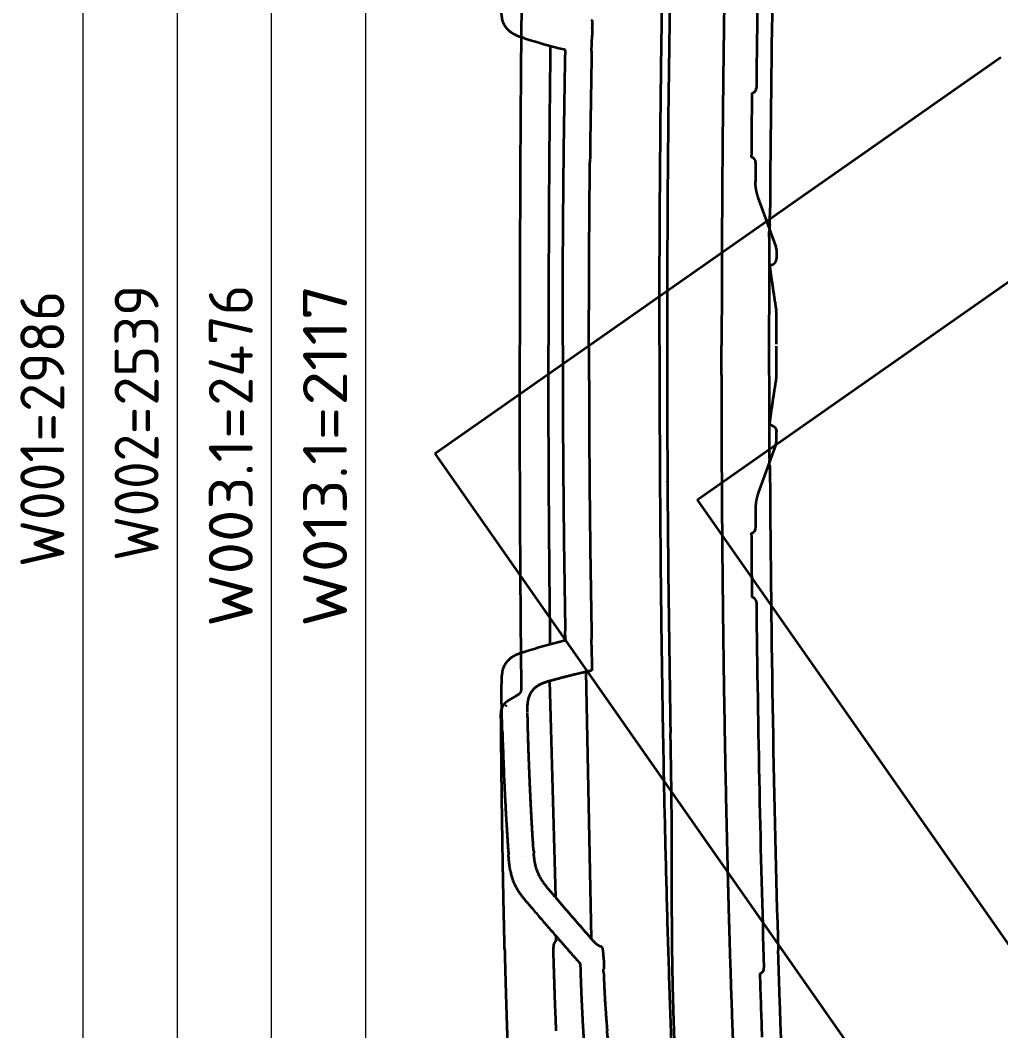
# Model space of a CAD drawing. Header units: millimetres. Extents: x 120 to 10915, y 515 to 8014.
# Drawn here: x 120 to 900, y 1625 to 2428 of the extents above; entities that cross this region are included whole.
import ezdxf
from ezdxf.enums import TextEntityAlignment as Align

# ---------------------------------------------------------------- set-up
doc = ezdxf.new("R2010")
doc.units = ezdxf.units.MM
doc.layers.get('0').update_dxf_attribs({"lineweight": 13})
for name, color, linetype, lineweight in [('201_Dimensions', 7, 'Continuous', 13), ('202_Information', 7, 'Continuous', 13), ('206_Cab_side_and_top_view', 7, 'Continuous', 13)]:
    doc.layers.add(name, color=color, linetype=linetype, lineweight=lineweight)
doc.styles.get("Standard").update_dxf_attribs({"font": 'isocp.shx'})

# ---------------------------------------------------------------- blocks, each defined once
blk = doc.blocks.new('PREL')
at = {"layer": '202_Information', "color": 1, "lineweight": 35}
for p, q in [((449.817673, -86.277543), (900.351297, 229.189497)), ((658.726945, -123.113884), (945.43016, 77.637869)), ((449.817673, -86.277543), (1310.182327, -1315.005609)), ((658.726945, -123.113884), (916.836341, -491.732304))]:
    blk.add_line(p, q, dxfattribs=at)
blk = doc.blocks.new('2485230_1')
at = {"layer": '206_Cab_side_and_top_view', "color": 3, "lineweight": 18}
for p, q in [((678.83, 155.65), (678.83, 153.41)), ((678.83, -155.65), (678.83, -153.41))]:
    blk.add_line(p, q, dxfattribs=at)
at = {"layer": '206_Cab_side_and_top_view', "color": 3, "lineweight": 35}
for p, q in [((721.28, 79), (707.31, 117.55)), ((721.82, 75.9), (721.79, 68.82)), ((717.77, 63.78), (716.42, 63.51)), ((717.77, -63.78), (716.42, -63.51)), ((721.82, -75.9), (721.79, -68.82)), ((721.28, -79), (707.31, -117.55))]:
    blk.add_line(p, q, dxfattribs=at)
for points in [[(702.26, 200.4, 0.000706), (701.78, 149.66)], [(705.23, 145.25, 0.000211), (705.12, 130.26)], [(721.68, 26.65, 0.000356), (721.66, 0.87)], [(721.66, -0.87, 0.000356), (721.68, -26.65)], [(705.12, -130.26, 0.000211), (705.23, -145.25)], [(701.78, -149.66, 0.000706), (702.26, -200.4)], [(708.54, -499.86, 0.001145), (710.22, -550.6)]]:
    blk.add_lwpolyline(points, format="xyb", dxfattribs=at)
for centre, radius, start, end in [((701.31, 204.8), 4.5, 282.19787, 359.34499), ((700.73, 145.29), 4.5, 359.54076, 76.49506), ((712.85, 75.94), 8.96, 359.70912, 19.97219), ((716.25, 26.66), 5.43, 359.91579, 9.00464), ((716.25, -26.66), 5.43, 350.99536, 0.08421), ((712.85, -75.94), 8.96, 340.02781, 0.29087), ((700.73, -145.29), 4.5, 283.50494, 0.45924), ((701.31, -204.8), 4.5, 0.65501, 77.80213), ((707.36, -495.52), 4.5, 285.13765, 1.80744)]:
    blk.add_arc(centre, radius, start, end, dxfattribs=at)
for centre, major_axis, start_param, end_param in [((754.87, -0.68), (-0.03, 959.83), 1.027672, 1.3551), ((754.87, 0.68), (-0.03, -959.83), 4.928085, 5.255514)]:
    blk.add_ellipse(centre, major_axis=major_axis, ratio=0.052325, start_param=start_param, end_param=end_param, dxfattribs=at)
for points, degree, knots in [([(702.41, 820.27), (700.43, 797.38), (698.69, 774.46), (697.12, 751.66), (693.7, 696.97), (690.95, 642.24), (689.52, 610.55), (686.56, 537.38), (684.28, 464.18), (683.17, 422.87), (681.07, 332), (679.65, 241.12), (679.07, 191.7), (678.5, 123.68), (678.24, 55.64), (678.2, 37.1), (678.17, 18.55), (678.17, 0)], 5, [0, 0, 0, 0, 0, 0, 114.894563, 114.894563, 114.894563, 273.984468, 273.984468, 273.984468, 481.040126, 481.040126, 481.040126, 728.454922, 728.454922, 728.454922, 821.195644, 821.195644, 821.195644, 821.195644, 821.195644, 821.195644]), ([(628.7, 0), (628.7, 12.26), (628.73, 36.75), (628.84, 73.45), (629.02, 110.02), (629.28, 146.42), (629.62, 182.58), (630.02, 218.44), (630.5, 253.96), (631.05, 289.06), (631.67, 323.7), (632.35, 357.81), (633.11, 391.36), (633.92, 424.27), (634.81, 456.51), (635.75, 488.02), (636.75, 518.76), (637.81, 548.68), (638.93, 577.73), (640.1, 605.88), (641.31, 633.08), (642.58, 659.3), (643.89, 684.5), (645.24, 708.65), (646.62, 731.72), (647.6, 746.74), (648.09, 754.06)], 3, [0, 0, 0, 0, 36.773286, 73.487135, 110.082242, 146.499559, 182.680433, 218.566729, 254.100964, 289.226439, 323.887365, 358.028995, 391.597755, 424.541375, 456.809019, 488.351415, 519.120986, 549.071982, 578.16061, 606.345164, 633.58616, 659.846462, 685.091421, 709.289001, 732.409916, 754.427766, 754.427766, 754.427766, 754.427766]), ([(707.31, 117.55), (707.24, 117.72), (707.12, 118.06), (706.95, 118.58), (706.78, 119.1), (706.62, 119.62), (706.47, 120.14), (706.33, 120.66), (706.19, 121.18), (706.07, 121.7), (705.95, 122.23), (705.84, 122.76), (705.73, 123.28), (705.64, 123.81), (705.55, 124.34), (705.47, 124.87), (705.4, 125.41), (705.34, 125.94), (705.28, 126.48), (705.23, 127.01), (705.19, 127.55), (705.16, 128.09), (705.14, 128.63), (705.12, 129.17), (705.11, 129.72), (705.11, 130.08), (705.12, 130.26)], 3, [0, 0, 0, 0, 0.547631, 1.093592, 1.638028, 2.181077, 2.722894, 3.263603, 3.803348, 4.342271, 4.88053, 5.418257, 5.955599, 6.492701, 7.029725, 7.566802, 8.104081, 8.64171, 9.179841, 9.718612, 10.258169, 10.798655, 11.340218, 11.882994, 12.427152, 12.973418, 12.973418, 12.973418, 12.973418]), ([(717.77, 63.78), (717.86, 63.8), (718.02, 63.84), (718.26, 63.91), (718.5, 63.99), (718.72, 64.08), (718.94, 64.18), (719.16, 64.29), (719.36, 64.41), (719.55, 64.53), (719.74, 64.66), (719.91, 64.8), (720.08, 64.94), (720.21, 65.06), (720.31, 65.16), (720.38, 65.24), (720.45, 65.31), (720.52, 65.39), (720.58, 65.47), (720.64, 65.54), (720.71, 65.62), (720.76, 65.7), (720.82, 65.78), (720.88, 65.85), (720.93, 65.93), (720.98, 66.01), (721.03, 66.09), (721.07, 66.17), (721.12, 66.25), (721.17, 66.34), (721.22, 66.44), (721.28, 66.55), (721.33, 66.66), (721.37, 66.76), (721.41, 66.86), (721.45, 66.95), (721.48, 67.04), (721.51, 67.12), (721.53, 67.2), (721.56, 67.28), (721.58, 67.35), (721.6, 67.43), (721.62, 67.51), (721.64, 67.59), (721.66, 67.67), (721.68, 67.74), (721.69, 67.82), (721.71, 67.9), (721.72, 67.98), (721.73, 68.05), (721.74, 68.13), (721.75, 68.21), (721.76, 68.28), (721.77, 68.36), (721.77, 68.44), (721.78, 68.51), (721.78, 68.59), (721.78, 68.67), (721.79, 68.74), (721.79, 68.79), (721.79, 68.82)], 3, [0, 0, 0, 0, 0.253032, 0.5041, 0.75267, 0.998239, 1.240717, 1.479358, 1.713867, 1.944023, 2.170634, 2.392582, 2.609813, 2.82231, 2.927506, 3.031513, 3.134346, 3.236016, 3.336536, 3.435923, 3.534192, 3.63136, 3.728304, 3.824167, 3.918974, 4.012747, 4.105429, 4.197281, 4.288011, 4.377958, 4.506893, 4.633946, 4.745789, 4.856241, 4.965373, 5.073235, 5.157591, 5.241379, 5.32428, 5.406662, 5.488202, 5.569271, 5.649541, 5.729386, 5.809776, 5.889773, 5.969026, 6.047932, 6.12613, 6.204024, 6.281245, 6.358206, 6.436182, 6.51372, 6.590837, 6.66755, 6.743876, 6.819834, 6.895438, 6.970762, 6.970762, 6.970762, 6.970762]), ([(716.42, 63.51), (716.49, 62.84), (716.65, 61.51), (716.9, 59.52), (717.16, 57.52), (717.42, 55.53), (717.69, 53.53), (717.97, 51.53), (718.25, 49.52), (718.54, 47.52), (718.83, 45.52), (719.13, 43.52), (719.43, 41.51), (719.74, 39.52), (720.04, 37.52), (720.35, 35.52), (720.66, 33.52), (720.98, 31.51), (721.29, 29.51), (721.5, 28.18), (721.61, 27.51)], 3, [0, 0, 0, 0, 2.008008, 4.018851, 6.031771, 8.046744, 10.063873, 12.083073, 14.104523, 16.127761, 18.152696, 20.180667, 22.201795, 24.22266, 26.245209, 28.26869, 30.293692, 32.319268, 34.345977, 36.372991, 36.372991, 36.372991, 36.372991]), ([(628.7, 0), (628.7, -12.26), (628.73, -36.75), (628.84, -73.45), (629.02, -110.02), (629.28, -146.42), (629.62, -182.58), (630.02, -218.44), (630.5, -253.96), (631.05, -289.06), (631.67, -323.7), (632.35, -357.81), (633.11, -391.36), (633.92, -424.27), (634.81, -456.51), (635.75, -488.02), (636.75, -518.76), (637.81, -548.68), (638.93, -577.73), (640.1, -605.88), (641.31, -633.08), (642.58, -659.3), (643.89, -684.5), (645.24, -708.65), (646.62, -731.72), (647.6, -746.74), (648.09, -754.06)], 3, [0, 0, 0, 0, 36.773286, 73.487135, 110.082242, 146.499559, 182.680433, 218.566729, 254.100964, 289.226439, 323.887365, 358.028995, 391.597755, 424.541375, 456.809019, 488.351415, 519.120986, 549.071982, 578.16061, 606.345164, 633.58616, 659.846462, 685.091421, 709.289001, 732.409916, 754.427766, 754.427766, 754.427766, 754.427766]), ([(702.41, -820.27), (700.43, -797.38), (698.69, -774.46), (697.12, -751.66), (693.7, -696.97), (690.95, -642.24), (689.52, -610.55), (686.56, -537.38), (684.28, -464.18), (683.17, -422.87), (681.07, -332), (679.65, -241.12), (679.07, -191.7), (678.5, -123.68), (678.24, -55.64), (678.2, -37.1), (678.17, -18.55), (678.17, 0)], 5, [0, 0, 0, 0, 0, 0, 114.894563, 114.894563, 114.894563, 273.984468, 273.984468, 273.984468, 481.040126, 481.040126, 481.040126, 728.454922, 728.454922, 728.454922, 821.195644, 821.195644, 821.195644, 821.195644, 821.195644, 821.195644]), ([(716.42, -63.51), (716.49, -62.84), (716.65, -61.51), (716.9, -59.52), (717.16, -57.52), (717.42, -55.53), (717.69, -53.53), (717.97, -51.53), (718.25, -49.52), (718.54, -47.52), (718.83, -45.52), (719.13, -43.52), (719.43, -41.51), (719.74, -39.52), (720.04, -37.52), (720.35, -35.52), (720.66, -33.52), (720.98, -31.51), (721.29, -29.51), (721.5, -28.18), (721.61, -27.51)], 3, [0, 0, 0, 0, 2.008008, 4.018851, 6.031771, 8.046744, 10.063873, 12.083073, 14.104523, 16.127761, 18.152696, 20.180667, 22.201795, 24.22266, 26.245209, 28.26869, 30.293692, 32.319268, 34.345977, 36.372991, 36.372991, 36.372991, 36.372991]), ([(717.77, -63.78), (717.86, -63.8), (718.02, -63.84), (718.26, -63.91), (718.5, -63.99), (718.72, -64.08), (718.94, -64.18), (719.16, -64.29), (719.36, -64.41), (719.55, -64.53), (719.74, -64.66), (719.91, -64.8), (720.08, -64.94), (720.21, -65.06), (720.31, -65.16), (720.38, -65.24), (720.45, -65.31), (720.52, -65.39), (720.58, -65.47), (720.64, -65.54), (720.71, -65.62), (720.76, -65.7), (720.82, -65.78), (720.88, -65.85), (720.93, -65.93), (720.98, -66.01), (721.03, -66.09), (721.07, -66.17), (721.12, -66.25), (721.17, -66.34), (721.22, -66.44), (721.28, -66.55), (721.33, -66.66), (721.37, -66.76), (721.41, -66.86), (721.45, -66.95), (721.48, -67.04), (721.51, -67.12), (721.53, -67.2), (721.56, -67.28), (721.58, -67.35), (721.6, -67.43), (721.62, -67.51), (721.64, -67.59), (721.66, -67.67), (721.68, -67.74), (721.69, -67.82), (721.71, -67.9), (721.72, -67.98), (721.73, -68.05), (721.74, -68.13), (721.75, -68.21), (721.76, -68.28), (721.77, -68.36), (721.77, -68.44), (721.78, -68.51), (721.78, -68.59), (721.78, -68.67), (721.79, -68.74), (721.79, -68.79), (721.79, -68.82)], 3, [0, 0, 0, 0, 0.253032, 0.5041, 0.75267, 0.998239, 1.240717, 1.479358, 1.713867, 1.944023, 2.170634, 2.392582, 2.609813, 2.82231, 2.927506, 3.031513, 3.134346, 3.236016, 3.336536, 3.435923, 3.534192, 3.63136, 3.728304, 3.824167, 3.918974, 4.012747, 4.105429, 4.197281, 4.288011, 4.377958, 4.506893, 4.633946, 4.745789, 4.856241, 4.965373, 5.073235, 5.157591, 5.241379, 5.32428, 5.406662, 5.488202, 5.569271, 5.649541, 5.729386, 5.809776, 5.889773, 5.969026, 6.047932, 6.12613, 6.204024, 6.281245, 6.358206, 6.436182, 6.51372, 6.590837, 6.66755, 6.743876, 6.819834, 6.895438, 6.970762, 6.970762, 6.970762, 6.970762]), ([(707.31, -117.55), (707.24, -117.72), (707.12, -118.06), (706.95, -118.58), (706.78, -119.1), (706.62, -119.62), (706.47, -120.14), (706.33, -120.66), (706.19, -121.18), (706.07, -121.7), (705.95, -122.23), (705.84, -122.76), (705.73, -123.28), (705.64, -123.81), (705.55, -124.34), (705.47, -124.87), (705.4, -125.41), (705.34, -125.94), (705.28, -126.48), (705.23, -127.01), (705.19, -127.55), (705.16, -128.09), (705.14, -128.63), (705.12, -129.17), (705.11, -129.72), (705.11, -130.08), (705.12, -130.26)], 3, [0, 0, 0, 0, 0.547631, 1.093592, 1.638028, 2.181077, 2.722894, 3.263603, 3.803348, 4.342271, 4.88053, 5.418257, 5.955599, 6.492701, 7.029725, 7.566802, 8.104081, 8.64171, 9.179841, 9.718612, 10.258169, 10.798655, 11.340218, 11.882994, 12.427152, 12.973418, 12.973418, 12.973418, 12.973418])]:
    blk.add_open_spline(points, degree=degree, knots=knots, dxfattribs=at)
blk = doc.blocks.new('2409089_1')
at = {"layer": '206_Cab_side_and_top_view', "color": 3, "lineweight": 35}
for p, q in [((574.67, 253.15), (574.66, 253.17)), ((575.13, 251.75), (575.01, 246.28)), ((575.13, 251.75), (575.14, 252.76)), ((574.7, 233.86), (575.01, 246.28)), ((553.72, 227.54), (553.84, 234.05)), ((635.89, 201.63), (635.87, 201.62)), ((635.89, 201.62), (635.87, 201.62)), ((635.04, 103.83), (635, 103.83)), ((635.04, 102.81), (635, 102.81)), ((634.93, -91.29), (634.98, -91.29)), ((634.73, -108.41), (634.73, -108.3)), ((553.84, -234.05), (553.72, -227.54)), ((575.14, -252.76), (574.7, -233.86)), ((570.01, -259.72), (574.27, -471.98)), ((574.68, -258.67), (574.68, -258.67)), ((541.11, -267.1), (541.11, -267.1)), ((541.11, -267.1), (545.9, -439.22)), ((503.6, -306.56), (503.61, -306.73)), ((522.43, -406.38), (522.44, -406.39)), ((542.95, -435.79), (542, -434.67)), ((542.97, -435.79), (542.01, -434.66)), ((546.52, -473.69), (546.48, -470.27)), ((544.22, -478.91), (544.22, -478.92)), ((584.21, -486.7), (584.31, -491.51))]:
    blk.add_line(p, q, dxfattribs=at)
for points in [[(574.7, 233.86, 0.002001), (573.36, 145.2)], [(716.05, 86, 0.001186), (715.84, 0)], [(715.84, 0, 0.001186), (716.05, -86)], [(573.36, -145.2, 0.002001), (574.7, -233.86)]]:
    blk.add_lwpolyline(points, format="xyb", dxfattribs=at)
for centre, radius, start, end in [((709.4, 852.46), 636.8, 252.79428, 255.73078), ((634.98, 103.7), 0.13, 60.4942, 82.71353), ((634.99, 102.93), 0.127, 274.78793, 290.22827), ((634.91, -91.42), 0.13, 61.22631, 83.34832), ((709.4, -852.46), 636.8, 104.26922, 107.20572), ((570.81, -371.49), 108.54, 105.88054, 106.77835), ((570.9, -371.91), 108.96, 105.86973, 106.76386), ((766.31, -385.32), 238.41, 184.03959, 184.55527), ((762.84, -385.6), 234.92, 184.03209, 184.55542), ((582.83, -478.82), 0.0844, 6.09624, 46.76576), ((582.91, -479.56), 0.548, 70.45167, 83.0291), ((582.95, -479.46), 0.437, 14.07491, 72.05077), ((561.09, -487.02), 23.12, 0.78055, 3.2341), ((2222.71, -449.21), 1657.62, 181.47659, 181.96376), ((1358.43, -473.18), 774.63, 181.88544, 182.87956)]:
    blk.add_arc(centre, radius, start, end, dxfattribs=at)
for centre, major_axis, ratio, start_param, end_param in [((766.38, 7.28), (-0.38, -952.92), 0.052507, 4.191344, 4.611583), ((685.64, 5.64), (-0.3, -952.21), 0.05345, 4.388718, 4.718324), ((685.64, -5.64), (0.3, -952.21), 0.05345, 4.706454, 5.03606), ((766.38, -7.28), (0.38, -952.92), 0.052507, 4.813195, 5.233434)]:
    blk.add_ellipse(centre, major_axis=major_axis, ratio=ratio, start_param=start_param, end_param=end_param, dxfattribs=at)
for points, degree, knots in [([(521.03, 244.15), (520.05, 244.46), (518.12, 245.06), (515.32, 246.08), (512.72, 247.31), (510.71, 248.58), (509.22, 249.78), (508.2, 250.74), (507.33, 251.72), (506.55, 252.73), (505.82, 253.84), (505.17, 255.04), (504.6, 256.3), (504.06, 257.82), (503.57, 259.63), (503.23, 261.57), (502.99, 263.87), (502.87, 266.58), (502.88, 268.72), (502.89, 269.82)], 3, [0, 0, 0, 0, 3.08506, 6.05255, 8.925955, 11.699646, 13.183005, 14.651034, 15.885446, 17.117385, 18.479388, 19.84824, 21.228603, 22.624505, 24.693254, 26.812195, 28.534645, 31.639414, 34.947095, 34.947095, 34.947095, 34.947095]), ([(575.16, 258), (575.16, 258.03), (575.15, 258.07), (575.13, 258.14), (575.1, 258.2), (575.06, 258.26), (575.01, 258.31), (574.96, 258.36), (574.9, 258.4), (574.83, 258.43), (574.76, 258.45), (574.72, 258.46), (574.69, 258.47)], 3, [0, 0, 0, 0, 0.0726698, 0.1419612, 0.2106637, 0.2792977, 0.3484049, 0.4183823, 0.4896133, 0.5624381, 0.6358381, 0.7104901, 0.7104901, 0.7104901, 0.7104901]), ([(575.16, 258), (575.17, 257.94), (575.17, 257.78), (575.18, 257.49), (575.18, 257.11), (575.18, 256.64), (575.18, 256.1), (575.18, 255.5), (575.17, 254.86), (575.16, 254.17), (575.15, 253.47), (575.15, 253), (575.14, 252.76)], 3, [0, 0, 0, 0, 0.182809, 0.485149, 0.866484, 1.335237, 1.878233, 2.48293, 3.135432, 3.821806, 4.527962, 5.240021, 5.240021, 5.240021, 5.240021]), ([(541.82, 238.1), (541.73, 231.49), (541.57, 218.26), (541.35, 198.42), (541.16, 178.58), (540.99, 158.74), (540.84, 138.9), (540.71, 119.05), (540.6, 99.21), (540.52, 79.37), (540.45, 59.53), (540.4, 39.68), (540.37, 19.84), (540.37, 6.61), (540.37, 0)], 3, [0, 0, 0, 0, 19.842135, 39.684356, 59.526647, 79.368979, 99.211333, 119.053694, 138.896057, 158.738427, 178.580812, 198.423224, 218.265662, 238.108101, 238.108101, 238.108101, 238.108101]), ([(553.84, 234.05), (553.84, 234.1), (553.82, 234.19), (553.79, 234.32), (553.74, 234.45), (553.68, 234.58), (553.6, 234.69), (553.52, 234.8), (553.41, 234.89), (553.3, 234.98), (553.17, 235.05), (553.04, 235.12), (552.9, 235.17), (552.75, 235.22), (552.59, 235.26), (552.49, 235.29), (552.44, 235.3)], 3, [0, 0, 0, 0, 0.128061, 0.2696, 0.409335, 0.548385, 0.686196, 0.824418, 0.964029, 1.106115, 1.251503, 1.400681, 1.553633, 1.709935, 1.86873, 2.028927, 2.028927, 2.028927, 2.028927]), ([(551.67, 0), (551.67, 13.55), (551.71, 40.46), (551.89, 80.4), (552.19, 119.33), (552.59, 156.83), (553.1, 192.74), (553.51, 216.11), (553.72, 227.54)], 3, [0, 0, 0, 0, 40.650216, 80.744329, 119.802605, 157.447535, 193.242582, 227.552808, 227.552808, 227.552808, 227.552808]), ([(572.57, 0), (572.57, 2.02), (572.57, 6.05), (572.58, 12.1), (572.58, 18.15), (572.59, 24.2), (572.6, 30.25), (572.62, 36.3), (572.64, 42.35), (572.66, 48.4), (572.68, 54.45), (572.7, 60.5), (572.73, 66.55), (572.76, 72.6), (572.8, 78.65), (572.83, 84.7), (572.87, 90.75), (572.91, 96.8), (572.96, 102.85), (573.01, 108.9), (573.06, 114.95), (573.11, 121), (573.17, 127.05), (573.23, 133.1), (573.29, 139.15), (573.34, 143.18), (573.36, 145.2)], 3, [0, 0, 0, 0, 6.05015, 12.1003, 18.150449, 24.200599, 30.250749, 36.300899, 42.35105, 48.401201, 54.451336, 60.501468, 66.551598, 72.601724, 78.651847, 84.701968, 90.752084, 96.802198, 102.852267, 108.902328, 114.952378, 121.002418, 127.052447, 133.102464, 139.152468, 145.202457, 145.202457, 145.202457, 145.202457]), ([(716.42, 95.93), (716.43, 96.11), (716.45, 96.49), (716.48, 97.08), (716.51, 97.7), (716.54, 98.33), (716.56, 98.95), (716.58, 99.55), (716.6, 100.15), (716.61, 100.76), (716.62, 101.36), (716.63, 101.97), (716.63, 102.58), (716.63, 102.99), (716.64, 103.2)], 3, [0, 0, 0, 0, 0.563162, 1.12453, 1.774, 2.42207, 3.024453, 3.626682, 4.229405, 4.83312, 5.438704, 6.046648, 6.658387, 7.274881, 7.274881, 7.274881, 7.274881]), ([(716.05, 86), (716.05, 86.14), (716.05, 86.42), (716.05, 86.86), (716.05, 87.31), (716.06, 87.77), (716.07, 88.24), (716.08, 88.72), (716.09, 89.19), (716.1, 89.67), (716.12, 90.13), (716.14, 90.59), (716.16, 91.03), (716.17, 91.32), (716.18, 91.46)], 3, [0, 0, 0, 0, 0.415223, 0.848141, 1.297449, 1.760124, 2.233143, 2.711444, 3.190656, 3.666198, 4.134679, 4.591787, 5.035186, 5.462585, 5.462585, 5.462585, 5.462585]), ([(716.42, 95.93), (716.42, 95.8), (716.4, 95.54), (716.38, 95.15), (716.36, 94.77), (716.34, 94.39), (716.32, 94.02), (716.3, 93.65), (716.28, 93.29), (716.26, 92.92), (716.24, 92.56), (716.22, 92.19), (716.2, 91.83), (716.19, 91.59), (716.18, 91.46)], 3, [0, 0, 0, 0, 0.389053, 0.776699, 1.159936, 1.538014, 1.910847, 2.279219, 2.644856, 3.009349, 3.373444, 3.738478, 4.104088, 4.468689, 4.468689, 4.468689, 4.468689]), ([(551.67, 0), (551.67, -13.55), (551.71, -40.46), (551.89, -80.4), (552.19, -119.33), (552.59, -156.83), (553.1, -192.74), (553.51, -216.11), (553.72, -227.54)], 3, [0, 0, 0, 0, 40.650216, 80.744329, 119.802605, 157.447535, 193.242582, 227.552808, 227.552808, 227.552808, 227.552808]), ([(541.82, -238.1), (541.73, -231.49), (541.57, -218.26), (541.35, -198.42), (541.16, -178.58), (540.99, -158.74), (540.84, -138.9), (540.71, -119.05), (540.6, -99.21), (540.52, -79.37), (540.45, -59.53), (540.4, -39.68), (540.37, -19.84), (540.37, -6.61), (540.37, 0)], 3, [0, 0, 0, 0, 19.842118, 39.684323, 59.526598, 79.368913, 99.21125, 119.053594, 138.89594, 158.738294, 178.580662, 198.423058, 218.265479, 238.107899, 238.107899, 238.107899, 238.107899]), ([(572.57, 0), (572.57, -2.02), (572.57, -6.05), (572.58, -12.1), (572.58, -18.15), (572.59, -24.2), (572.6, -30.25), (572.62, -36.3), (572.64, -42.35), (572.66, -48.4), (572.68, -54.45), (572.7, -60.5), (572.73, -66.55), (572.76, -72.6), (572.8, -78.65), (572.83, -84.7), (572.87, -90.75), (572.91, -96.8), (572.96, -102.85), (573.01, -108.9), (573.06, -114.95), (573.11, -121), (573.17, -127.05), (573.23, -133.1), (573.29, -139.15), (573.34, -143.18), (573.36, -145.2)], 3, [0, 0, 0, 0, 6.05015, 12.1003, 18.150449, 24.200599, 30.250749, 36.300899, 42.35105, 48.401201, 54.451336, 60.501468, 66.551597, 72.601724, 78.651847, 84.701967, 90.752084, 96.802198, 102.852267, 108.902328, 114.952378, 121.002418, 127.052447, 133.102464, 139.152468, 145.202457, 145.202457, 145.202457, 145.202457]), ([(716.05, -86), (716.05, -86.14), (716.05, -86.42), (716.05, -86.86), (716.05, -87.31), (716.06, -87.77), (716.07, -88.24), (716.08, -88.72), (716.09, -89.19), (716.1, -89.67), (716.12, -90.13), (716.14, -90.59), (716.16, -91.03), (716.17, -91.32), (716.18, -91.46)], 3, [0, 0, 0, 0, 0.415223, 0.848141, 1.297449, 1.760124, 2.233143, 2.711444, 3.190656, 3.666198, 4.134678, 4.591785, 5.035183, 5.462539, 5.462539, 5.462539, 5.462539]), ([(716.42, -95.93), (716.42, -95.8), (716.4, -95.54), (716.38, -95.15), (716.36, -94.77), (716.34, -94.39), (716.32, -94.02), (716.3, -93.65), (716.28, -93.29), (716.26, -92.92), (716.24, -92.56), (716.22, -92.19), (716.2, -91.83), (716.19, -91.59), (716.18, -91.46)], 3, [0, 0, 0, 0, 0.389053, 0.776698, 1.159935, 1.538014, 1.910846, 2.279218, 2.644856, 3.009349, 3.373444, 3.738479, 4.104111, 4.468735, 4.468735, 4.468735, 4.468735]), ([(716.42, -95.93), (716.43, -96.11), (716.45, -96.49), (716.48, -97.08), (716.51, -97.7), (716.54, -98.33), (716.56, -98.95), (716.58, -99.55), (716.6, -100.15), (716.61, -100.76), (716.62, -101.36), (716.63, -101.97), (716.63, -102.58), (716.63, -102.99), (716.64, -103.2)], 3, [0, 0, 0, 0, 0.563163, 1.124531, 1.774, 2.422071, 3.024454, 3.626683, 4.229406, 4.833121, 5.438705, 6.046781, 6.658601, 7.274525, 7.274525, 7.274525, 7.274525]), ([(716.83, -102.6), (716.78, -102.7), (716.73, -102.8), (716.68, -102.91), (716.64, -103.04), (716.64, -103.16), (716.64, -103.17), (716.64, -103.19), (716.64, -103.2)], 5, [0, 0, 0, 0, 0, 0, 0.6019357, 0.6019357, 0.6019357, 0.6602973, 0.6602973, 0.6602973, 0.6602973, 0.6602973, 0.6602973]), ([(553.84, -234.05), (553.84, -234.1), (553.82, -234.19), (553.79, -234.32), (553.74, -234.45), (553.68, -234.58), (553.6, -234.69), (553.52, -234.8), (553.41, -234.89), (553.3, -234.98), (553.17, -235.05), (553.04, -235.12), (552.9, -235.17), (552.75, -235.22), (552.59, -235.26), (552.49, -235.29), (552.44, -235.3)], 3, [0, 0, 0, 0, 0.128061, 0.2696, 0.409335, 0.548385, 0.686196, 0.824418, 0.964029, 1.106115, 1.251503, 1.400681, 1.553633, 1.709935, 1.86873, 2.028927, 2.028927, 2.028927, 2.028927]), ([(521.03, -244.15), (520.05, -244.46), (518.12, -245.06), (515.32, -246.08), (512.72, -247.31), (510.71, -248.58), (509.22, -249.78), (508.2, -250.74), (507.33, -251.72), (506.55, -252.73), (505.82, -253.84), (505.17, -255.04), (504.6, -256.3), (504.06, -257.82), (503.57, -259.63), (503.23, -261.57), (502.99, -263.87), (502.87, -266.58), (502.88, -268.72), (502.89, -269.82)], 3, [0, 0, 0, 0, 3.08506, 6.05255, 8.925955, 11.699646, 13.183005, 14.651034, 15.885446, 17.117385, 18.479388, 19.84824, 21.228603, 22.624505, 24.693254, 26.812195, 28.534645, 31.639414, 34.947095, 34.947095, 34.947095, 34.947095]), ([(575.16, -258), (575.17, -257.94), (575.17, -257.78), (575.18, -257.49), (575.18, -257.11), (575.18, -256.64), (575.18, -256.1), (575.18, -255.5), (575.17, -254.86), (575.16, -254.17), (575.15, -253.47), (575.15, -253), (575.14, -252.76)], 3, [0, 0, 0, 0, 0.182811, 0.485142, 0.866477, 1.335231, 1.878227, 2.482923, 3.135425, 3.821798, 4.527955, 5.240016, 5.240016, 5.240016, 5.240016]), ([(541.11, -267.1), (541.54, -266.98), (542.42, -266.73), (543.74, -266.36), (545.07, -265.99), (546.42, -265.62), (547.78, -265.25), (549.15, -264.88), (550.54, -264.51), (551.93, -264.14), (553.33, -263.78), (554.74, -263.41), (556.15, -263.05), (557.57, -262.7), (559, -262.34), (560.43, -261.99), (561.86, -261.64), (563.29, -261.3), (564.72, -260.95), (566.15, -260.62), (567.57, -260.28), (569, -259.95), (570.42, -259.63), (571.84, -259.3), (573.26, -258.99), (574.21, -258.78), (574.68, -258.67)], 3, [0, 0, 0, 0, 1.35475, 2.725748, 4.111439, 5.510478, 6.92167, 8.343827, 9.77575, 11.216282, 12.66437, 14.119036, 15.579378, 17.044525, 18.513588, 19.985713, 21.460058, 22.935808, 24.402071, 25.86814, 27.333212, 28.796516, 30.257308, 31.714786, 33.168118, 34.616396, 34.616396, 34.616396, 34.616396]), ([(574.69, -258.47), (574.69, -258.47), (574.69, -258.48), (574.69, -258.48), (574.69, -258.52), (574.69, -258.55), (574.69, -258.58), (574.68, -258.62), (574.68, -258.65), (574.68, -258.66), (574.68, -258.66), (574.68, -258.67)], 5, [5.3546167, 5.3546167, 5.3546167, 5.3546167, 5.3546167, 5.3546167, 5.3792822, 5.3792822, 5.3792822, 5.5455888, 5.5455888, 5.5455888, 5.5805131, 5.5805131, 5.5805131, 5.5805131, 5.5805131, 5.5805131]), ([(575.16, -258), (575.16, -258.03), (575.15, -258.07), (575.13, -258.14), (575.1, -258.2), (575.06, -258.26), (575.01, -258.31), (574.96, -258.36), (574.9, -258.4), (574.83, -258.43), (574.76, -258.45), (574.72, -258.46), (574.69, -258.47)], 3, [0, 0, 0, 0, 0.0708665, 0.1403815, 0.2092888, 0.2781176, 0.3474133, 0.4175786, 0.4890009, 0.5620221, 0.635629, 0.7104989, 0.7104989, 0.7104989, 0.7104989]), ([(503.6, -306.54), (503.56, -305.01), (503.47, -301.94), (503.35, -297.35), (503.24, -292.76), (503.14, -288.18), (503.05, -283.59), (502.98, -279), (502.93, -274.41), (502.9, -271.35), (502.89, -269.82)], 3, [0, 0, 0, 0, 4.602943, 9.194764, 13.782348, 18.370271, 22.957115, 27.545142, 32.134887, 36.726971, 36.726971, 36.726971, 36.726971]), ([(523.71, -292.25), (523.68, -290.2), (523.64, -288.14), (523.69, -286.08), (524.01, -282.82), (524.9, -279.69), (525.31, -278.56), (526.38, -276.27), (527.87, -274.23), (528.76, -273.24), (531.13, -271.12), (533.9, -269.56), (535.61, -268.83), (537.42, -268.2), (539.25, -267.64), (539.33, -267.62), (539.4, -267.6), (539.47, -267.57)], 5, [0, 0, 0, 0, 0, 0, 10.279378, 10.279378, 10.279378, 16.262836, 16.262836, 16.262836, 22.879834, 22.879834, 22.879834, 32.080758, 32.080758, 32.080758, 32.46728, 32.46728, 32.46728, 32.46728, 32.46728, 32.46728]), ([(523.72, -292.25), (523.71, -291.68), (523.69, -290.55), (523.68, -288.88), (523.72, -287.25), (523.8, -285.67), (523.96, -284.13), (524.19, -282.64), (524.5, -281.19), (524.9, -279.81), (525.39, -278.48), (525.98, -277.22), (526.66, -276.02), (527.42, -274.9), (528.28, -273.85), (529.23, -272.88), (530.25, -271.98), (531.36, -271.16), (532.54, -270.41), (533.79, -269.73), (535.12, -269.12), (536.51, -268.56), (537.97, -268.05), (538.97, -267.73), (539.48, -267.58)], 3, [0, 0, 0, 0, 1.714058, 3.384047, 5.011662, 6.598143, 8.144956, 9.653849, 11.127203, 12.568169, 13.98059, 15.369201, 16.739276, 18.096808, 19.448079, 20.799767, 22.158679, 23.531695, 24.925808, 26.347842, 27.804715, 29.302796, 30.847983, 32.444906, 32.444906, 32.444906, 32.444906]), ([(528.49, -402.12), (528.34, -399.94), (528.19, -397.75), (528.04, -395.57), (527.47, -386.84), (526.97, -378.11), (526.62, -371.56), (525.86, -356.26), (525.2, -340.95), (524.86, -332.23), (524.39, -319.1), (524.01, -305.97), (523.9, -301.6), (523.81, -297.22), (523.73, -292.84)], 5, [0, 0, 0, 0, 0, 0, 10.931957, 10.931957, 10.931957, 43.749489, 43.749489, 43.749489, 87.535994, 87.535994, 87.535994, 109.423295, 109.423295, 109.423295, 109.423295, 109.423295, 109.423295]), ([(528.5, -402.12), (528.39, -400.6), (528.18, -397.57), (527.88, -393.03), (527.6, -388.48), (527.33, -383.93), (527.07, -379.38), (526.82, -374.83), (526.58, -370.28), (526.35, -365.73), (526.12, -361.18), (525.91, -356.62), (525.7, -352.07), (525.5, -347.52), (525.31, -342.96), (525.12, -338.41), (524.95, -333.86), (524.77, -329.3), (524.61, -324.75), (524.46, -320.19), (524.31, -315.63), (524.17, -311.08), (524.04, -306.52), (523.93, -301.96), (523.82, -297.4), (523.76, -294.36), (523.73, -292.85)], 3, [0, 0, 0, 0, 4.555054, 9.111376, 13.667976, 18.224609, 22.781465, 27.338564, 31.895844, 36.453221, 41.010585, 45.567959, 50.125346, 54.682779, 59.240293, 63.797965, 68.355826, 72.913923, 77.472318, 82.030929, 86.589728, 91.148654, 95.707715, 100.266823, 104.825972, 109.385147, 109.385147, 109.385147, 109.385147]), ([(503.61, -306.73), (503.69, -309.34), (503.89, -315.71), (504.25, -325.85), (504.69, -337.13), (505.18, -348.42), (505.72, -359.81), (506.31, -371.29), (506.97, -382.79), (507.69, -394.14), (508.23, -401.64), (508.52, -405.34)], 3, [0, 0, 0, 0, 7.840373, 19.128285, 30.420327, 41.716636, 53.017295, 64.640169, 76.188515, 87.597445, 98.746056, 98.746056, 98.746056, 98.746056]), ([(510, -418.19), (509.94, -417.81), (509.81, -417.07), (509.64, -415.93), (509.46, -414.74), (509.3, -413.47), (509.13, -412.08), (508.96, -410.52), (508.78, -408.65), (508.64, -406.9), (508.55, -405.74), (508.52, -405.34)], 3, [0, 0, 0, 0, 1.133579, 2.269626, 3.46543, 4.722024, 6.132017, 7.66592, 9.425878, 11.752837, 12.933336, 12.933336, 12.933336, 12.933336]), ([(542.01, -434.66), (541.69, -434.29), (541.06, -433.54), (540.12, -432.42), (539.19, -431.3), (538.29, -430.17), (537.42, -429.02), (536.58, -427.87), (535.77, -426.7), (535.01, -425.51), (534.28, -424.31), (533.6, -423.08), (532.96, -421.84), (532.37, -420.58), (531.82, -419.31), (531.33, -418.01), (530.88, -416.7), (530.47, -415.37), (530.12, -414.03), (529.8, -412.67), (529.53, -411.3), (529.3, -409.92), (529.1, -408.52), (528.93, -407.11), (528.78, -405.69), (528.7, -404.73), (528.66, -404.26)], 3, [0, 0, 0, 0, 1.471319, 2.934008, 4.388174, 5.833853, 7.271078, 8.699986, 10.120826, 11.534056, 12.940358, 14.340412, 15.735143, 17.125636, 18.513089, 19.898766, 21.284037, 22.670275, 24.058781, 25.451025, 26.84838, 28.252117, 29.663448, 31.083425, 32.513022, 33.953039, 33.953039, 33.953039, 33.953039]), ([(510, -418.19), (510.09, -418.71), (510.31, -419.85), (510.69, -421.55), (511.16, -423.28), (511.72, -425.07), (512.42, -426.96), (513.27, -428.92), (514.23, -430.85), (515.43, -432.97), (516.93, -435.27), (518.73, -437.73), (520.66, -440.14), (521.99, -441.72), (522.66, -442.52)], 3, [0, 0, 0, 0, 1.584057, 3.47787, 5.221974, 6.97919, 9.106927, 11.245095, 13.395001, 15.559037, 18.570757, 21.617753, 24.702134, 27.823843, 27.823843, 27.823843, 27.823843]), ([(574.93, -472.74), (574.48, -472.23), (573.59, -471.21), (572.24, -469.68), (570.9, -468.15), (569.56, -466.62), (568.23, -465.1), (566.9, -463.57), (565.57, -462.05), (564.24, -460.53), (562.92, -459), (561.59, -457.48), (560.27, -455.96), (558.96, -454.43), (557.64, -452.91), (556.32, -451.38), (555.01, -449.86), (553.69, -448.32), (552.37, -446.79), (551.05, -445.25), (549.72, -443.7), (548.39, -442.14), (547.05, -440.57), (545.7, -438.99), (544.34, -437.39), (543.43, -436.32), (542.97, -435.79)], 3, [0, 0, 0, 0, 2.039133, 4.075112, 6.10816, 8.138371, 10.165866, 12.190728, 14.213111, 16.233192, 18.251146, 20.267361, 22.282263, 24.29638, 26.310418, 28.325244, 30.341959, 32.361831, 34.386283, 36.417071, 38.456161, 40.505719, 42.568126, 44.645996, 46.742182, 48.85978, 48.85978, 48.85978, 48.85978]), ([(522.66, -442.52), (523.81, -443.88), (526.1, -446.6), (529.56, -450.66), (533.01, -454.71), (536.47, -458.74), (539.94, -462.75), (543.41, -466.75), (546.89, -470.74), (550.06, -474.36), (552.92, -477.62), (555.48, -480.52), (558.05, -483.42), (561, -486.75), (563.11, -489.11), (564.36, -490.51)], 3, [0, 0, 0, 0, 5.343623, 10.675155, 15.996286, 21.307959, 26.612389, 31.908879, 37.197779, 42.478403, 46.349066, 50.216449, 54.083129, 57.951728, 63.576629, 63.576629, 63.576629, 63.576629]), ([(546.52, -473.69), (546.47, -473.73), (546.39, -473.81), (546.23, -473.96), (546.06, -474.13), (545.88, -474.35), (545.71, -474.56), (545.6, -474.71), (545.5, -474.85), (545.41, -474.97), (545.31, -475.14), (545.21, -475.29), (545.15, -475.39), (545.12, -475.43)], 3, [1.019491, 1.019491, 1.019491, 1.019491, 1.216252, 1.366591, 1.665977, 1.95066, 2.217523, 2.466911, 2.515117, 2.725769, 2.921379, 3.102276, 3.267081, 3.267081, 3.267081, 3.267081]), ([(582.89, -478.76), (582.59, -478.66), (582.01, -478.46), (581.28, -478.16), (580.72, -477.89), (580.3, -477.66), (579.89, -477.42), (579.49, -477.16), (579.09, -476.88), (578.7, -476.59), (578.32, -476.27), (577.94, -475.93), (577.56, -475.58), (577.19, -475.21), (576.82, -474.82), (576.44, -474.42), (576.07, -474.01), (575.69, -473.59), (575.31, -473.17), (575.06, -472.88), (574.93, -472.74)], 3, [0, 0, 0, 0, 0.94301, 1.865187, 2.341289, 2.816161, 3.291715, 3.769918, 4.252726, 4.741875, 5.238913, 5.745089, 6.261207, 6.787853, 7.325089, 7.872522, 8.429178, 8.993772, 9.564386, 10.13852, 10.13852, 10.13852, 10.13852]), ([(545.12, -475.43), (545.07, -475.51), (544.98, -475.66), (544.85, -475.88), (544.74, -476.11), (544.65, -476.29), (544.58, -476.46), (544.52, -476.61), (544.45, -476.8), (544.4, -477), (544.35, -477.2), (544.3, -477.42), (544.27, -477.65), (544.24, -477.89), (544.22, -478.17), (544.21, -478.51), (544.21, -478.77), (544.22, -478.91)], 3, [0, 0, 0, 0, 0.267914, 0.526927, 0.777319, 1.020074, 1.124374, 1.328547, 1.529841, 1.729773, 1.930108, 2.159354, 2.394488, 2.631185, 2.881354, 3.234826, 3.657893, 3.657893, 3.657893, 3.657893]), ([(546.58, -545.41), (546.49, -543.56), (546.31, -539.83), (546.07, -534.24), (545.85, -528.64), (545.63, -523.06), (545.43, -517.49), (545.24, -511.93), (545.05, -506.39), (544.87, -500.82), (544.7, -495.26), (544.53, -489.73), (544.37, -484.29), (544.27, -480.7), (544.22, -478.92)], 3, [0, 0, 0, 0, 5.582956, 11.190564, 16.790026, 22.381147, 27.952021, 33.513784, 39.066981, 44.596324, 50.214739, 55.759725, 61.197593, 66.533746, 66.533746, 66.533746, 66.533746]), ([(584.18, -485.72), (584.17, -485.49), (584.14, -485.05), (584.1, -484.39), (584.05, -483.76), (583.99, -483.14), (583.93, -482.55), (583.87, -481.99), (583.8, -481.46), (583.73, -481), (583.66, -480.6), (583.59, -480.26), (583.53, -479.95), (583.46, -479.65), (583.41, -479.45), (583.38, -479.35)], 3, [0, 0, 0, 0, 0.671884, 1.32952, 1.969907, 2.589294, 3.186151, 3.753527, 4.287697, 4.785685, 5.152418, 5.495253, 5.814638, 6.111657, 6.42421, 6.42421, 6.42421, 6.42421]), ([(726.76, -583.6), (726.64, -580.76), (726.42, -575.1), (726.09, -566.6), (725.76, -558.11), (725.45, -549.61), (725.14, -541.12), (724.84, -532.62), (724.55, -524.13), (724.26, -515.63), (723.98, -507.14), (723.7, -498.64), (723.43, -490.14), (723.26, -484.48), (723.17, -481.65)], 3, [0, 0, 0, 0, 8.50321, 17.00492, 25.506322, 34.007947, 42.50883, 51.009281, 59.509692, 68.010449, 76.511385, 85.01196, 93.511768, 102.012733, 102.012733, 102.012733, 102.012733]), ([(564.36, -490.51), (564.58, -490.76), (565.01, -491.23), (565.44, -491.7), (565.63, -491.92)], 3, [0, 0, 0, 0, 1.02108, 1.904405, 1.904405, 1.904405, 1.904405]), ([(584.22, -498.66), (584.21, -498.6), (584.21, -498.48), (584.21, -498.31), (584.2, -498.12), (584.2, -497.93), (584.2, -497.74), (584.2, -497.55), (584.21, -497.36), (584.22, -497.17), (584.23, -496.98), (584.24, -496.79), (584.25, -496.6), (584.26, -496.47), (584.26, -496.41)], 3, [0, 0, 0, 0, 0.175816, 0.355387, 0.539636, 0.728118, 0.919567, 1.11227, 1.30456, 1.495194, 1.683702, 1.870926, 2.059292, 2.253266, 2.253266, 2.253266, 2.253266]), ([(584.31, -491.51), (584.31, -491.64), (584.32, -491.92), (584.32, -492.34), (584.33, -492.75), (584.34, -493.17), (584.34, -493.59), (584.34, -494), (584.34, -494.42), (584.33, -494.83), (584.32, -495.24), (584.31, -495.64), (584.29, -496.03), (584.27, -496.29), (584.26, -496.41)], 3, [0, 0, 0, 0, 0.415301, 0.830337, 1.246183, 1.663198, 2.081105, 2.499047, 2.915673, 3.329197, 3.737657, 4.138401, 4.528731, 4.905767, 4.905767, 4.905767, 4.905767]), ([(566.06, -506.01), (566.11, -507.48), (566.21, -510.43), (566.39, -514.85), (566.57, -519.28), (566.77, -523.7), (566.98, -528.1), (567.2, -532.49), (567.43, -536.86), (567.68, -541.23), (567.93, -545.58), (568.19, -549.91), (568.47, -554.22), (568.66, -557.08), (568.75, -558.5)], 3, [0, 0, 0, 0, 4.41778, 8.851432, 13.284166, 17.706541, 22.115065, 26.509288, 30.890775, 35.260957, 39.619795, 43.963293, 48.283003, 52.564042, 52.564042, 52.564042, 52.564042]), ([(584.77, -512.09), (584.8, -512.56), (584.85, -513.5), (584.92, -514.9), (585, -516.3), (585.08, -517.7), (585.16, -519.1), (585.24, -520.49), (585.32, -521.88), (585.41, -523.26), (585.5, -524.65), (585.59, -526.03), (585.68, -527.4), (585.78, -528.78), (585.87, -530.15), (585.97, -531.52), (586.07, -532.89), (586.17, -534.25), (586.27, -535.62), (586.37, -536.98), (586.48, -538.34), (586.58, -539.7), (586.69, -541.06), (586.8, -542.42), (586.91, -543.77), (586.98, -544.68), (587.02, -545.13)], 3, [0, 0, 0, 0, 1.410211, 2.817142, 4.220822, 5.62129, 7.018587, 8.412795, 9.803991, 11.192267, 12.577715, 13.960455, 15.340608, 16.718306, 18.093686, 19.466896, 20.838088, 22.207423, 23.575076, 24.94121, 26.306001, 27.669631, 29.032301, 30.394181, 31.75546, 33.11633, 33.11633, 33.11633, 33.11633]), ([(591.1, -587.25), (590.96, -586.09), (590.7, -583.77), (590.32, -580.29), (589.95, -576.8), (589.59, -573.3), (589.23, -569.8), (588.89, -566.29), (588.56, -562.77), (588.23, -559.25), (587.92, -555.73), (587.61, -552.2), (587.31, -548.67), (587.12, -546.31), (587.02, -545.13)], 3, [0, 0, 0, 0, 3.498084, 7.002033, 10.512057, 14.027893, 17.549079, 21.07555, 24.607181, 28.143225, 31.681893, 35.224608, 38.771045, 42.32072, 42.32072, 42.32072, 42.32072])]:
    blk.add_open_spline(points, degree=degree, knots=knots, dxfattribs=at)
for points in [[(716.18, 91.46), (716.18, 91.38), (716.18, 91.29), (716.2, 91.2), (716.22, 91.12), (716.23, 91.03)], [(640.99, -561.18), (639.03, -510.68), (637.43, -460.16), (639.53, -409.56), (638.4, -359.03), (637.48, -308.5)], [(582.92, -478.81), (582.93, -478.85), (582.94, -478.89), (582.95, -478.93), (582.96, -478.97), (582.97, -479.02)]]:
    blk.add_open_spline(points, degree=5, dxfattribs=at)
blk = doc.blocks.new('2454955_1')
at = {"layer": '206_Cab_side_and_top_view', "color": 3, "lineweight": 35}
for p, q in [((513.93, -279.35), (513.71, -279.47)), ((513.93, -279.35), (514, -279.31)), ((506.76, -286.82), (506.57, -286.93))]:
    blk.add_line(p, q, dxfattribs=at)
blk.add_arc((539.98, -293.68), 37.46, 179.43499, 180.74215, dxfattribs=at)
for points, degree, knots in [([(518.87, 270.72), (518.78, 263.2), (518.63, 248.16), (518.42, 225.6), (518.24, 203.04), (518.08, 180.48), (517.94, 157.92), (517.82, 135.36), (517.72, 112.8), (517.64, 90.24), (517.57, 67.68), (517.53, 45.12), (517.5, 22.56), (517.5, 7.52), (517.5, 0)], 3, [0, 0, 0, 0, 22.559909, 45.119968, 67.680175, 90.24052, 112.800999, 135.361589, 157.922272, 180.483034, 203.043866, 225.604742, 248.165651, 270.726588, 270.726588, 270.726588, 270.726588]), ([(518.87, -270.72), (518.78, -263.2), (518.63, -248.16), (518.42, -225.6), (518.24, -203.04), (518.08, -180.48), (517.94, -157.92), (517.82, -135.36), (517.72, -112.8), (517.64, -90.24), (517.57, -67.68), (517.53, -45.12), (517.5, -22.56), (517.5, -7.52), (517.5, 0)], 3, [0, 0, 0, 0, 22.559909, 45.119968, 67.680175, 90.24052, 112.800999, 135.361589, 157.922272, 180.483034, 203.043866, 225.604742, 248.165651, 270.726588, 270.726588, 270.726588, 270.726588]), ([(518.69, -275.09), (518.72, -274.88), (518.77, -274.45), (518.82, -273.76), (518.86, -273.02), (518.87, -272.26), (518.87, -271.49), (518.87, -270.98), (518.87, -270.72)], 3, [0, 0, 0, 0, 0.638024, 1.311541, 2.084072, 2.842654, 3.607352, 4.379919, 4.379919, 4.379919, 4.379919]), ([(509.2, -282.15), (509.31, -282.09), (509.52, -281.95), (509.85, -281.75), (510.2, -281.54), (510.56, -281.33), (510.93, -281.1), (511.31, -280.88), (511.7, -280.65), (512.09, -280.42), (512.49, -280.18), (512.9, -279.95), (513.3, -279.71), (513.58, -279.55), (513.71, -279.47)], 3, [0, 0, 0, 0, 0.370737, 0.762585, 1.167393, 1.591168, 2.019224, 2.462928, 2.912124, 3.373292, 3.833101, 4.301726, 4.77275, 5.249805, 5.249805, 5.249805, 5.249805]), ([(509.96, -281.71), (510.36, -281.46), (510.77, -281.21), (511.2, -280.95), (511.99, -280.48), (512.79, -280.01), (513.17, -279.79), (513.55, -279.57), (513.93, -279.35)], 5, [0, 0, 0, 0, 0, 0, 2.477645, 2.477645, 2.477645, 4.70784, 4.70784, 4.70784, 4.70784, 4.70784, 4.70784]), ([(517.11, -277.37), (516.95, -277.48), (516.66, -277.68), (516.23, -277.97), (515.81, -278.23), (515.39, -278.48), (514.97, -278.74), (514.55, -278.98), (514.13, -279.23), (513.85, -279.39), (513.71, -279.47)], 3, [0, 0, 0, 0, 0.555345, 1.061704, 1.554075, 2.03658, 2.534496, 3.023904, 3.507933, 3.989731, 3.989731, 3.989731, 3.989731]), ([(514, -279.31), (514.37, -279.09), (514.74, -278.88), (515.1, -278.66), (515.66, -278.33), (516.22, -277.98), (516.4, -277.85), (516.66, -277.68), (516.91, -277.51), (516.97, -277.47), (517.04, -277.42), (517.11, -277.37)], 5, [0, 0, 0, 0, 0, 0, 2.194039, 2.194039, 2.194039, 3.33671, 3.33671, 3.33671, 3.744414, 3.744414, 3.744414, 3.744414, 3.744414, 3.744414]), ([(517.11, -277.37), (517.14, -277.35), (517.22, -277.29), (517.32, -277.22), (517.41, -277.14), (517.49, -277.08), (517.56, -277.01), (517.62, -276.96), (517.68, -276.89), (517.74, -276.83), (517.8, -276.77), (517.86, -276.7), (517.91, -276.63), (517.98, -276.56), (518.04, -276.47), (518.1, -276.38), (518.17, -276.29), (518.23, -276.19), (518.29, -276.09), (518.34, -275.99), (518.39, -275.88), (518.44, -275.78), (518.48, -275.69), (518.51, -275.61), (518.54, -275.53), (518.57, -275.45), (518.6, -275.38), (518.62, -275.3), (518.64, -275.23), (518.66, -275.16), (518.68, -275.1), (518.69, -275.04), (518.7, -275), (518.7, -274.98), (518.7, -274.98)], 3, [0, 0, 0, 0, 0.13321, 0.27363, 0.381008, 0.494044, 0.575257, 0.660122, 0.748138, 0.838825, 0.92179, 1.008629, 1.09822, 1.19139, 1.300408, 1.41194, 1.526972, 1.645417, 1.765144, 1.87427, 1.988424, 2.10786, 2.212266, 2.292003, 2.374593, 2.458576, 2.540353, 2.613168, 2.68919, 2.76666, 2.835721, 2.886258, 2.928978, 2.952254, 2.952254, 2.952254, 2.952254]), ([(502.53, -293.31), (502.53, -293.09), (502.55, -292.69), (502.58, -292.13), (502.63, -291.61), (502.7, -291.12), (502.79, -290.62), (502.9, -290.11), (503.05, -289.53), (503.25, -288.92), (503.51, -288.27), (503.8, -287.63), (504.13, -287.01), (504.51, -286.4), (504.92, -285.81), (505.37, -285.24), (505.68, -284.88), (505.84, -284.7)], 3, [0, 0, 0, 0, 0.649508, 1.184171, 1.708273, 2.193366, 2.678959, 3.225529, 3.75857, 4.469587, 5.164831, 5.85968, 6.563163, 7.282663, 8.012908, 8.724814, 9.448244, 9.448244, 9.448244, 9.448244]), ([(505.84, -284.7), (505.88, -284.67), (505.96, -284.58), (506.09, -284.45), (506.24, -284.29), (506.42, -284.13), (506.61, -283.96), (506.83, -283.78), (507.09, -283.57), (507.38, -283.35), (507.68, -283.14), (507.94, -282.96), (508.19, -282.8), (508.43, -282.64), (508.68, -282.48), (508.94, -282.32), (509.11, -282.21), (509.2, -282.15)], 3, [0, 0, 0, 0, 0.148982, 0.338473, 0.564483, 0.813406, 1.060826, 1.314634, 1.686209, 2.048582, 2.411538, 2.768616, 3.01678, 3.308841, 3.6071, 3.909312, 4.22762, 4.22762, 4.22762, 4.22762]), ([(506.57, -286.93), (506.57, -286.93), (506.57, -286.93), (506.57, -286.93), (506.57, -286.93), (506.57, -286.93), (506.57, -286.93), (506.57, -286.93), (506.57, -286.93), (506.57, -286.93), (506.57, -286.93), (506.57, -286.93), (506.57, -286.93), (506.57, -286.93), (506.57, -286.93), (506.57, -286.93), (506.58, -286.92), (506.58, -286.92), (506.58, -286.92), (506.59, -286.92), (506.59, -286.92), (506.59, -286.92), (506.6, -286.91), (506.62, -286.91), (506.63, -286.9), (506.66, -286.88), (506.69, -286.87), (506.71, -286.85), (506.73, -286.84), (506.76, -286.83)], 5, [0, 0, 0, 0, 0, 0, 0.004012, 0.004012, 0.004012, 0.0063899, 0.0063899, 0.0063899, 0.0085981, 0.0085981, 0.0085981, 0.0122462, 0.0122462, 0.0122462, 0.0158944, 0.0158944, 0.0158944, 0.026499, 0.026499, 0.026499, 0.0422553, 0.0422553, 0.0422553, 0.0945515, 0.0945515, 0.0945515, 0.224299, 0.224299, 0.224299, 0.224299, 0.224299, 0.224299]), ([(509.96, -281.71), (509.72, -281.86), (509.48, -282.01), (509.25, -282.16), (508.91, -282.39), (508.63, -282.61), (508.55, -282.69), (508.48, -282.76), (508.4, -282.83)], 5, [0, 0, 0, 0, 0, 0, 1.456638, 1.456638, 1.456638, 2.198332, 2.198332, 2.198332, 2.198332, 2.198332, 2.198332]), ([(505.47, -480.11), (505.34, -474.94), (505.09, -464.62), (504.75, -449.13), (504.43, -433.63), (504.14, -418.13), (503.87, -402.63), (503.63, -387.14), (503.4, -371.64), (503.19, -356.15), (503, -340.65), (502.83, -325.15), (502.67, -309.66), (502.58, -299.33), (502.53, -294.16)], 3, [0, 0, 0, 0, 15.491039, 30.981664, 46.486685, 61.991784, 77.488194, 92.984498, 108.482915, 123.981364, 139.478714, 154.976044, 170.473348, 185.970624, 185.970624, 185.970624, 185.970624]), ([(505.44, -479.99), (505.49, -482.07), (505.54, -484.14), (505.59, -486.22), (505.65, -488.55), (505.72, -490.89), (505.72, -491.14), (505.74, -491.66), (505.75, -492.18), (505.76, -492.44), (505.78, -493.22), (505.8, -494), (505.81, -494.52), (505.84, -495.55), (505.87, -496.59), (505.88, -497.11), (505.91, -498.15), (505.94, -499.19), (505.95, -499.71), (505.97, -500.48), (505.99, -501.26), (506, -501.52), (506.02, -502.3), (506.04, -503.08), (506.06, -503.59), (506.08, -504.37), (506.1, -505.15), (506.11, -505.41), (506.13, -506.07), (506.14, -506.74), (506.17, -507.71), (506.23, -509.67), (506.28, -511.63), (506.33, -513.19), (506.39, -515.26), (506.45, -517.33), (506.47, -517.85), (506.49, -518.77), (506.52, -519.69), (506.55, -520.68), (506.59, -522.12), (506.64, -523.55), (506.67, -524.59), (506.73, -526.49), (506.79, -528.38), (506.84, -530.13), (506.88, -531.4), (506.92, -532.66), (506.95, -533.63), (507.01, -535.59), (507.08, -537.55), (507.13, -539.11), (507.2, -541.18), (507.26, -543.25), (507.28, -543.77), (507.31, -544.71), (507.35, -545.65), (507.38, -546.55), (507.44, -548.53), (507.51, -550.51), (507.56, -552.06), (507.64, -554.13), (507.71, -556.21), (507.73, -556.73), (507.76, -557.69), (507.8, -558.65), (507.83, -559.47), (507.9, -561.46), (507.97, -563.46), (508.03, -565.02), (508.1, -567.02), (508.18, -569.02), (508.21, -569.82), (508.24, -570.79), (508.28, -571.75), (508.3, -572.27), (508.38, -574.34), (508.46, -576.42), (508.52, -577.97), (508.6, -579.95), (508.67, -581.93), (508.71, -582.82), (508.75, -583.76), (508.79, -584.71), (508.81, -585.23), (508.85, -586.26), (508.89, -587.3), (508.91, -587.82), (508.97, -589.37), (509.04, -590.92), (509.08, -591.96), (509.14, -593.4), (509.2, -594.84), (509.24, -595.81), (509.27, -596.47), (509.3, -597.14), (509.31, -597.4), (509.4, -599.47), (509.49, -601.54), (509.56, -603.35), (509.66, -605.56), (509.76, -607.76), (509.8, -608.79), (509.83, -609.44), (509.86, -610.09), (509.87, -610.35), (509.9, -610.86), (509.92, -611.38), (509.93, -611.64), (510.01, -613.45), (510.1, -615.27), (510.17, -616.82), (510.26, -618.75), (510.35, -620.68), (510.4, -621.77), (510.43, -622.4), (510.46, -623.04), (510.47, -623.3), (510.57, -625.37), (510.67, -627.44), (510.76, -629.25), (510.86, -631.43), (510.97, -633.6), (511.03, -634.75), (511.06, -635.37), (511.09, -635.99), (511.1, -636.25), (511.22, -638.58), (511.33, -640.91), (511.44, -642.98), (511.56, -645.31), (511.68, -647.64), (511.7, -647.9), (511.72, -648.42), (511.75, -648.93), (511.76, -649.19), (511.89, -651.52), (512.01, -653.85), (512.12, -655.92), (512.25, -658.25), (512.38, -660.58), (512.39, -660.84), (512.42, -661.36), (512.45, -661.87), (512.46, -662.13), (512.59, -664.46), (512.72, -666.79), (512.84, -668.86), (512.98, -671.19), (513.11, -673.52), (513.13, -673.78), (513.16, -674.3), (513.19, -674.81), (513.2, -675.07), (513.36, -677.83), (513.53, -680.59), (513.68, -683.09), (513.83, -685.59), (513.98, -688.09)], 5, [0, 0, 0, 0, 0, 0, 10.425199, 10.425199, 10.425199, 11.745775, 11.745775, 11.745775, 13.048942, 13.048942, 13.048942, 15.655268, 15.655268, 15.655268, 18.261592, 18.261592, 18.261592, 20.867917, 20.867917, 20.867917, 22.171038, 22.171038, 22.171038, 24.777279, 24.777279, 24.777279, 26.080399, 26.080399, 26.080399, 28.111508, 28.111508, 28.111508, 35.930231, 35.930231, 35.930231, 38.536472, 38.536472, 38.536472, 40.544887, 40.544887, 40.544887, 45.757143, 45.757143, 45.757143, 50.066227, 50.066227, 50.066227, 52.114657, 52.114657, 52.114657, 59.933041, 59.933041, 59.933041, 62.538453, 62.538453, 62.538453, 64.657859, 64.657859, 64.657859, 72.474097, 72.474097, 72.474097, 75.079509, 75.079509, 75.079509, 77.309762, 77.309762, 77.309762, 85.127023, 85.127023, 85.127023, 87.376794, 87.376794, 87.376794, 89.982718, 89.982718, 89.982718, 97.800491, 97.800491, 97.800491, 99.942187, 99.942187, 99.942187, 102.547022, 102.547022, 102.547022, 105.151858, 105.151858, 105.151858, 110.36153, 110.36153, 110.36153, 112.405476, 112.405476, 112.405476, 113.707893, 113.707893, 113.707893, 122.825515, 122.825515, 122.825515, 124.788227, 124.788227, 124.788227, 126.090994, 126.090994, 126.090994, 127.39376, 127.39376, 127.39376, 135.21036, 135.21036, 135.21036, 137.097879, 137.097879, 137.097879, 138.400645, 138.400645, 138.400645, 147.521401, 147.521401, 147.521401, 149.337619, 149.337619, 149.337619, 150.640618, 150.640618, 150.640618, 161.064038, 161.064038, 161.064038, 162.366472, 162.366472, 162.366472, 163.668907, 163.668907, 163.668907, 174.088377, 174.088377, 174.088377, 175.390811, 175.390811, 175.390811, 176.693245, 176.693245, 176.693245, 187.114571, 187.114571, 187.114571, 188.417376, 188.417376, 188.417376, 189.720182, 189.720182, 189.720182, 202.29898, 202.29898, 202.29898, 202.29898, 202.29898, 202.29898])]:
    blk.add_open_spline(points, degree=degree, knots=knots, dxfattribs=at)
blk = doc.blocks.new('BLOCK93')
at = {"layer": '201_Dimensions', "color": 2, "lineweight": 18}
blk.add_line((170, -1498.052856), (170, 1488.319824), dxfattribs=at)
for s, width, p, p2 in [('2986', 0.750001, (155, -52.991589), (155, 43.258595)), ('W001=', 0.693398, (155, -176.491821), (155, -53.991592))]:
    blk.add_text(s, height=35, rotation=90, dxfattribs=dict(at, width=width)).set_placement(p, p2, align=Align.FIT)
blk = doc.blocks.new('BLOCK94')
at = {"layer": '201_Dimensions', "color": 2, "lineweight": 18}
blk.add_line((245, -1269.319824), (245, 1269.319824), dxfattribs=at)
for s, width, p, p2 in [('2539', 0.75987, (230, -48.125092), (230, 48.125092)), ('W002=', 0.693398, (230, -171.62532), (230, -49.125092))]:
    blk.add_text(s, height=35, rotation=90, dxfattribs=dict(at, width=width)).set_placement(p, p2, align=Align.FIT)
blk = doc.blocks.new('BLOCK108')
at = {"layer": '201_Dimensions', "color": 2, "lineweight": 18}
blk.add_line((320, -1238), (320, 1238), dxfattribs=at)
for s, width, p, p2 in [('2476', 0.750001, (305, -48.125092), (305, 48.125092)), ('W003.1=', 0.77206, (305, -224.125397), (305, -49.125084))]:
    blk.add_text(s, height=35, rotation=90, dxfattribs=dict(at, width=width)).set_placement(p, p2, align=Align.FIT)
blk = doc.blocks.new('BLOCK109')
at = {"layer": '201_Dimensions', "color": 2, "lineweight": 18}
blk.add_line((395, -1058.5), (395, 1058.5), dxfattribs=at)
for s, width, p, p2 in [('2117', 0.750001, (380, -48.125092), (380, 48.125092)), ('W013.1=', 0.77206, (380, -224.125397), (380, -49.125084))]:
    blk.add_text(s, height=35, rotation=90, dxfattribs=dict(at, width=width)).set_placement(p, p2, align=Align.FIT)

msp = doc.modelspace()

# ---------------------------------------------------------------- block references
at = {"color": 7, "lineweight": 35}
for name in ['PREL', '2409089_1', '2454955_1', '2485230_1']:
    msp.add_blockref(name, (0, 2170), dxfattribs=at)
at = {"layer": '201_Dimensions', "lineweight": 0}
for name in ['BLOCK93', 'BLOCK94', 'BLOCK108', 'BLOCK109']:
    msp.add_blockref(name, (0, 2170), dxfattribs=at)

doc.saveas('drawing.dxf')
